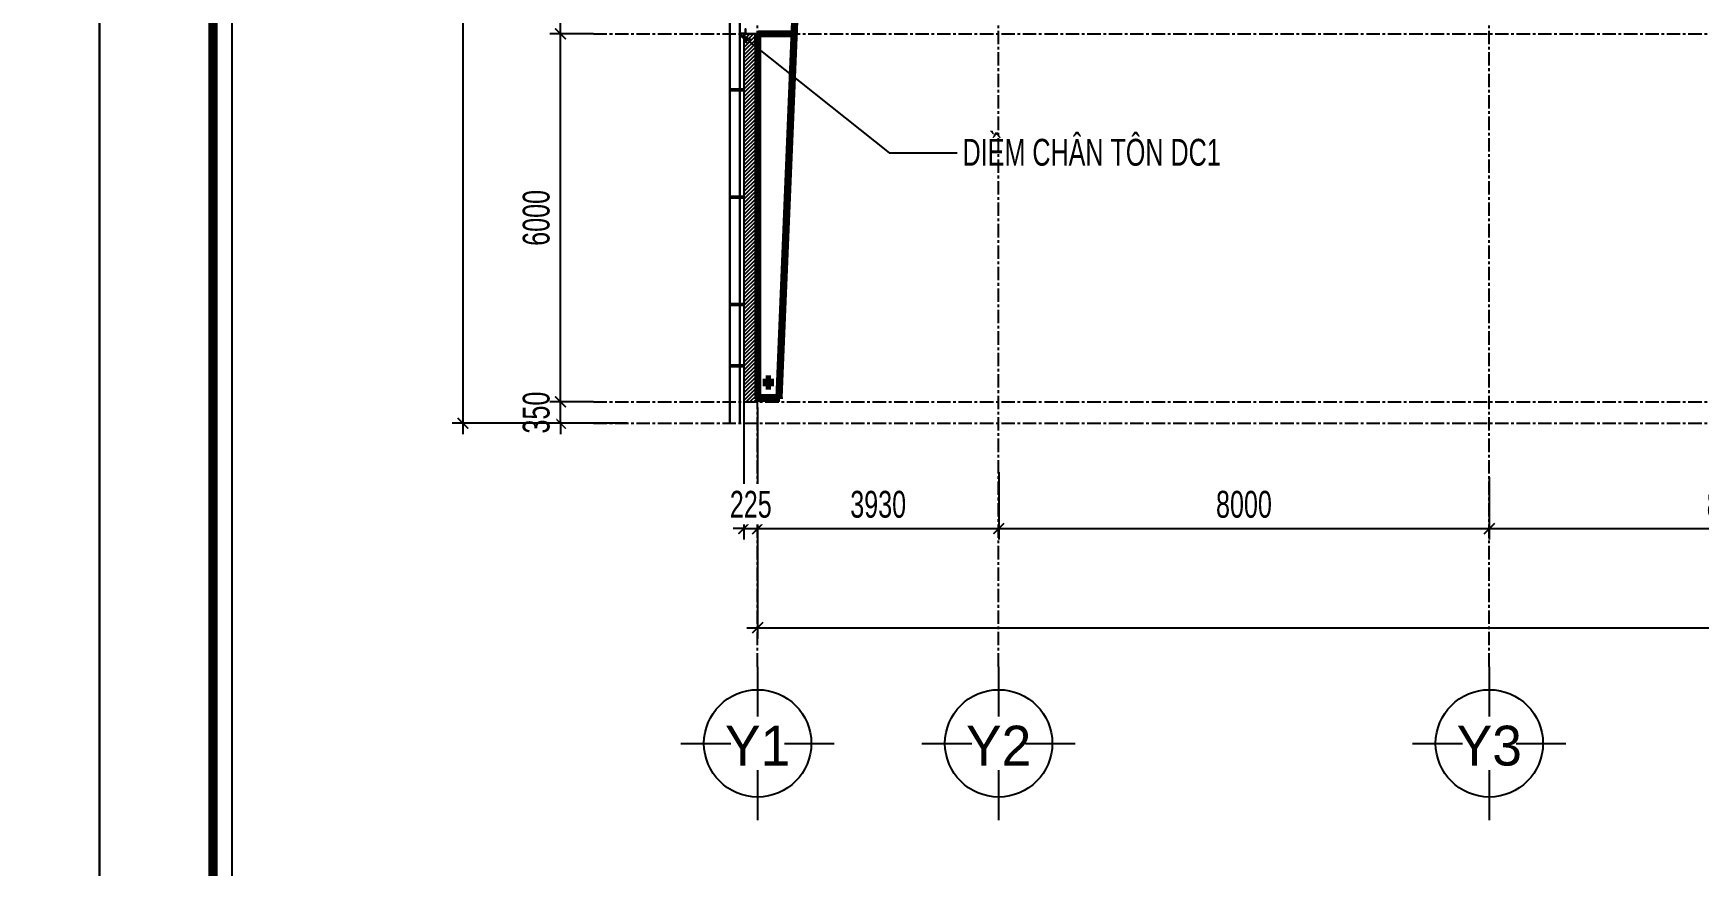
# Model space of a CAD drawing. Header units: inches. Extents: x 2 to 32666, y -5537 to 22.
# Drawn here: x 13671.6 to 13826.8, y -3942.9 to -3865.4 of the extents above; entities that cross this region are included whole.
import ezdxf
from ezdxf.enums import TextEntityAlignment as Align

# ---------------------------------------------------------------- set-up
doc = ezdxf.new("R2010")
doc.units = ezdxf.units.IN
doc.header["$MEASUREMENT"] = 0
doc.linetypes.add('CENTER', pattern=[2, 1.25, -0.25, 0.25, -0.25])
doc.layers.get('Defpoints').update_dxf_attribs({"lineweight": 9})
for name, color, linetype in [('1', 1, 'Continuous'), ('2', 2, 'Continuous'), ('3', 3, 'Continuous'), ('4', 4, 'Continuous'), ('6', 6, 'Continuous'), ('7', 7, 'Continuous'), ('9', 9, 'Continuous'), ('BAO KHUNG', 31, 'Continuous'), ('DIM', 8, 'Continuous'), ('Kyhieu', 7, 'Continuous'), ('NET IN', 3, 'Continuous'), ('Tim truc', 8, 'Continuous')]:
    doc.layers.add(name, color=color, linetype=linetype)
doc.layers.add('Cover text', color=7, linetype='Continuous', true_color=0x52370f)
doc.styles.add('AVO', font='VAVOB.TTF')
doc.styles.add('ST1', font='vnshx.shx', dxfattribs={"width": 0.7})
doc.styles.add('ST1H', font='vnshxh.shx', dxfattribs={"width": 0.7})
doc.styles.add('TIEU DE', font='Vharialn.ttf')
doc.dimstyles.new('175', dxfattribs={"dimtxt": 2.5, "dimasz": 1, "dimexe": 1, "dimexo": 0, "dimgap": 1, "dimtad": 1, "dimdec": 0, "dimlfac": 175, "dimzin": 0, "dimdsep": 46, "dimtxsty": 'ST1', "dimblk1": 'ARCHTICK', "dimblk2": 'ARCHTICK', "dimsah": 1, "dimcen": 1, "dimdle": 1, "dimclrd": 8, "dimclre": 8, "dimclrt": 3, "dimadec": 0, "dimazin": 0, "dimtfac": 1, "dimtdec": 0, "dimtix": 1, "dimtmove": 1, "dimatfit": 3, "dimldrblk": 'DOTSMALL', "dimfxl": 0, "dimtfill": 1, "dimtolj": 1, "dimtzin": 0, "dimlwd": -1, "dimlwe": -1, "dimarcsym": 0})

# ---------------------------------------------------------------- blocks, each defined once
blk = doc.blocks.new('kt kien truc 1')
at = {"layer": '2', "color": 157, "linetype": 'Continuous'}
blk.add_lwpolyline([(0, 420), (594, 420), (594, 0), (0, 0)], close=True, dxfattribs=at)
at = {"layer": '7', "color": 147, "linetype": 'Continuous'}
blk.add_lwpolyline([(12.33, 57.61), (581.67, 57.61), (581.67, 409.19), (12.33, 409.19)], close=True, dxfattribs=at)
at = {"layer": 'BAO KHUNG', "color": 167, "linetype": 'Continuous', "const_width": 0.871}
blk.add_lwpolyline([(10.59, 9.07), (583.41, 9.07), (583.41, 410.93), (10.59, 410.93)], close=True, dxfattribs=at)
at = {"layer": 'Cover text', "ltscale": 0.5, "style": 'TIEU DE'}
for tag, p in [('TENBANVE', (45.93, 14.6)), ('STT', (555.05, 15.58))]:
    blk.add_attdef(tag, text='', height=2, dxfattribs=at).set_placement(p, align=Align.MIDDLE_CENTER)
blk = doc.blocks.new('TRUCVP')
at = {"layer": 'Kyhieu', "color": 1, "linetype": 'Continuous'}
for points in [[(0, 17.5), (0, 50)], [(-50, 0), (-17.5, 0)], [(17.5, 0), (50, 0)], [(0, -50), (0, -17.5)]]:
    blk.add_lwpolyline(points, dxfattribs=at)
at = {"layer": 'Kyhieu', "color": 40, "linetype": 'Continuous'}
blk.add_circle((0, 0), 35, dxfattribs=at)
blk = doc.blocks.new('_ArchTick')
at = {"color": 0, "linetype": 'ByBlock', "const_width": 0.15}
blk.add_lwpolyline([(-0.5, -0.5), (0.5, 0.5)], dxfattribs=at)
blk = doc.blocks.new('*D6287')
at = {"layer": 'Defpoints', "color": 0, "transparency": 16777216}
for p in [(13739.09, -3906.24), (13761.55, -3906.24), (13761.55, -3911.51)]:
    blk.add_point(p, dxfattribs=at)
at = {"layer": 'DIM', "color": 8, "linetype": 'Continuous', "transparency": 16777216}
for p, q in [((13739.09, -3906.24), (13739.09, -3912.51)), ((13761.55, -3906.24), (13761.55, -3912.51)), ((13738.09, -3911.51), (13762.55, -3911.51))]:
    blk.add_line(p, q, dxfattribs=at)
at = {"layer": 'DIM', "color": 8, "transparency": 16777216, "rotation": 180}
blk.add_blockref('_ArchTick', (13739.09, -3911.51), dxfattribs=at)
at = {"layer": 'DIM', "color": 8, "transparency": 16777216}
blk.add_blockref('_ArchTick', (13761.55, -3911.51), dxfattribs=at)
at = {"layer": 'DIM', "color": 3, "transparency": 16777216, "insert": (13750.32, -3909.26), "char_height": 2.5, "attachment_point": 5, "style": 'ST1', "bg_fill": 3, "box_fill_scale": 1.25, "bg_fill_color": 256, "bg_fill_true_color": 13158600, "bg_fill_transparency": 0}
blk.add_mtext('\\A1;3930', dxfattribs=at)
blk = doc.blocks.new('_DotSmall')
at = {"color": 0, "linetype": 'ByBlock', "const_width": 0.5}
blk.add_lwpolyline([(-0.0625, 0, 1), (0.0625, 0, 1)], format="xyb", close=True, dxfattribs=at)
blk = doc.blocks.new('*D6288')
at = {"layer": 'Defpoints', "color": 0, "transparency": 16777216}
for p in [(13761.55, -3906.24), (13807.26, -3906.72), (13807.26, -3911.51)]:
    blk.add_point(p, dxfattribs=at)
at = {"layer": 'DIM', "color": 8, "linetype": 'Continuous', "transparency": 16777216}
for p, q in [((13761.55, -3906.24), (13761.55, -3912.51)), ((13807.26, -3906.72), (13807.26, -3912.51)), ((13760.55, -3911.51), (13808.26, -3911.51))]:
    blk.add_line(p, q, dxfattribs=at)
at = {"layer": 'DIM', "color": 8, "transparency": 16777216, "rotation": 180}
blk.add_blockref('_ArchTick', (13761.55, -3911.51), dxfattribs=at)
at = {"layer": 'DIM', "color": 8, "transparency": 16777216}
blk.add_blockref('_ArchTick', (13807.26, -3911.51), dxfattribs=at)
at = {"layer": 'DIM', "color": 3, "transparency": 16777216, "insert": (13784.4, -3909.26), "char_height": 2.5, "attachment_point": 5, "style": 'ST1', "bg_fill": 3, "box_fill_scale": 1.25, "bg_fill_color": 256, "bg_fill_true_color": 13158600, "bg_fill_transparency": 0}
blk.add_mtext('\\A1;8000', dxfattribs=at)
blk = doc.blocks.new('*D6289')
at = {"layer": 'Defpoints', "color": 0, "transparency": 16777216}
for p in [(13807.26, -3906.72), (13852.97, -3906.72), (13852.97, -3911.51)]:
    blk.add_point(p, dxfattribs=at)
at = {"layer": 'DIM', "color": 8, "linetype": 'Continuous', "transparency": 16777216}
for p, q in [((13807.26, -3906.72), (13807.26, -3912.51)), ((13852.97, -3906.72), (13852.97, -3912.51)), ((13806.26, -3911.51), (13853.97, -3911.51))]:
    blk.add_line(p, q, dxfattribs=at)
at = {"layer": 'DIM', "color": 8, "transparency": 16777216, "rotation": 180}
blk.add_blockref('_ArchTick', (13807.26, -3911.51), dxfattribs=at)
at = {"layer": 'DIM', "color": 8, "transparency": 16777216}
blk.add_blockref('_ArchTick', (13852.97, -3911.51), dxfattribs=at)
at = {"layer": 'DIM', "color": 3, "transparency": 16777216, "insert": (13830.12, -3909.26), "char_height": 2.5, "attachment_point": 5, "style": 'ST1', "bg_fill": 3, "box_fill_scale": 1.25, "bg_fill_color": 256, "bg_fill_true_color": 13158600, "bg_fill_transparency": 0}
blk.add_mtext('\\A1;8000', dxfattribs=at)
blk = doc.blocks.new('*D6423')
at = {"layer": '1', "color": 8, "linetype": 'Continuous', "transparency": 16777216}
for p, q in [((13720.72, -3899.7), (13720.72, -3898.7)), ((13723.8, -3899.7), (13719.72, -3899.7)), ((13720.72, -3901.7), (13720.72, -3899.7)), ((13723.8, -3901.7), (13719.72, -3901.7)), ((13720.72, -3901.7), (13720.72, -3902.7))]:
    blk.add_line(p, q, dxfattribs=at)
at = {"layer": 'Defpoints', "color": 0, "transparency": 16777216}
for p in [(13723.8, -3899.7), (13723.8, -3901.7)]:
    blk.add_point(p, dxfattribs=at)
at = {"layer": '1', "color": 8, "transparency": 16777216}
for p, rotation in [((13720.72, -3899.7), 270), ((13720.72, -3901.7), 90)]:
    blk.add_blockref('_ArchTick', p, dxfattribs=dict(at, rotation=rotation))
at = {"layer": '1', "color": 3, "transparency": 16777216, "insert": (13718.47, -3900.7), "char_height": 2.5, "attachment_point": 5, "rotation": 90, "style": 'ST1', "bg_fill": 3, "box_fill_scale": 1.25, "bg_fill_color": 256, "bg_fill_true_color": 13158600, "bg_fill_transparency": 0}
blk.add_mtext('\\A1;350', dxfattribs=at)
at = {"layer": 'Defpoints', "color": 0, "transparency": 16777216}
blk.add_point((13720.72, -3899.7), dxfattribs=at)
blk = doc.blocks.new('*D6424')
at = {"layer": '1', "color": 8, "linetype": 'Continuous', "transparency": 16777216}
for p, q in [((13720.72, -3900.7), (13720.72, -3864.42)), ((13723.8, -3865.42), (13719.72, -3865.42)), ((13723.8, -3899.7), (13719.72, -3899.7))]:
    blk.add_line(p, q, dxfattribs=at)
at = {"layer": 'Defpoints', "color": 0, "transparency": 16777216}
for p in [(13720.72, -3865.42), (13723.8, -3865.42), (13723.8, -3899.7)]:
    blk.add_point(p, dxfattribs=at)
at = {"layer": '1', "color": 8, "transparency": 16777216}
for p, rotation in [((13720.72, -3865.42), 90), ((13720.72, -3899.7), 270)]:
    blk.add_blockref('_ArchTick', p, dxfattribs=dict(at, rotation=rotation))
at = {"layer": '1', "color": 3, "transparency": 16777216, "insert": (13718.47, -3882.56), "char_height": 2.5, "attachment_point": 5, "rotation": 90, "style": 'ST1', "bg_fill": 3, "box_fill_scale": 1.25, "bg_fill_color": 256, "bg_fill_true_color": 13158600, "bg_fill_transparency": 0}
blk.add_mtext('\\A1;6000', dxfattribs=at)
blk = doc.blocks.new('*D6425')
at = {"layer": '1', "color": 8, "linetype": 'Continuous', "transparency": 16777216}
for p, q in [((13720.72, -3866.42), (13720.72, -3847.27)), ((13725.8, -3848.27), (13719.72, -3848.27)), ((13723.8, -3865.42), (13719.72, -3865.42))]:
    blk.add_line(p, q, dxfattribs=at)
at = {"layer": 'Defpoints', "color": 0, "transparency": 16777216}
for p in [(13720.72, -3848.27), (13725.8, -3848.27), (13723.8, -3865.42)]:
    blk.add_point(p, dxfattribs=at)
at = {"layer": '1', "color": 8, "transparency": 16777216}
for p, rotation in [((13720.72, -3848.27), 90), ((13720.72, -3865.42), 270)]:
    blk.add_blockref('_ArchTick', p, dxfattribs=dict(at, rotation=rotation))
at = {"layer": '1', "color": 3, "transparency": 16777216, "insert": (13718.47, -3856.84), "char_height": 2.5, "attachment_point": 5, "rotation": 90, "style": 'ST1', "bg_fill": 3, "box_fill_scale": 1.25, "bg_fill_color": 256, "bg_fill_true_color": 13158600, "bg_fill_transparency": 0}
blk.add_mtext('\\A1;3000', dxfattribs=at)
blk = doc.blocks.new('*D6428')
at = {"layer": '1', "color": 8, "linetype": 'Continuous', "transparency": 16777216}
for p, q in [((13711.63, -3792.99), (13711.63, -3902.7)), ((13726.94, -3793.99), (13710.63, -3793.99)), ((13726.94, -3901.7), (13710.63, -3901.7))]:
    blk.add_line(p, q, dxfattribs=at)
at = {"layer": 'Defpoints', "color": 0, "transparency": 16777216}
for p in [(13726.94, -3793.99), (13711.63, -3901.7), (13726.94, -3901.7)]:
    blk.add_point(p, dxfattribs=at)
at = {"layer": '1', "color": 8, "transparency": 16777216}
for p, rotation in [((13711.63, -3793.99), 90), ((13711.63, -3901.7), 270)]:
    blk.add_blockref('_ArchTick', p, dxfattribs=dict(at, rotation=rotation))
at = {"layer": '1', "color": 3, "transparency": 16777216, "insert": (13709.38, -3847.84), "char_height": 2.5, "attachment_point": 5, "rotation": 90, "style": 'ST1', "bg_fill": 3, "box_fill_scale": 1.25, "bg_fill_color": 256, "bg_fill_true_color": 13158600, "bg_fill_transparency": 0}
blk.add_mtext('\\A1;18850', dxfattribs=at)
blk = doc.blocks.new('*D6435')
at = {"layer": '1', "color": 8, "linetype": 'Continuous', "transparency": 16777216}
for p, q in [((13739.09, -3905.21), (13739.09, -3921.74)), ((14215.37, -3905.21), (14215.37, -3921.74)), ((13738.09, -3920.74), (14216.37, -3920.74))]:
    blk.add_line(p, q, dxfattribs=at)
at = {"layer": 'Defpoints', "color": 0, "transparency": 16777216}
for p in [(13739.09, -3905.21), (14215.37, -3905.21), (14215.37, -3920.74)]:
    blk.add_point(p, dxfattribs=at)
at = {"layer": '1', "color": 8, "transparency": 16777216, "rotation": 180}
blk.add_blockref('_ArchTick', (13739.09, -3920.74), dxfattribs=at)
at = {"layer": '1', "color": 8, "transparency": 16777216}
blk.add_blockref('_ArchTick', (14215.37, -3920.74), dxfattribs=at)
at = {"layer": '1', "color": 3, "transparency": 16777216, "insert": (13977.23, -3918.49), "char_height": 2.5, "attachment_point": 5, "style": 'ST1', "bg_fill": 3, "box_fill_scale": 1.25, "bg_fill_color": 256, "bg_fill_true_color": 13158600, "bg_fill_transparency": 0}
blk.add_mtext('\\A1;83350', dxfattribs=at)
blk = doc.blocks.new('*D6570')
at = {"layer": '1', "color": 8, "linetype": 'Continuous', "transparency": 16777216}
for p, q in [((13737.8, -3899.7), (13737.8, -3912.51)), ((13739.09, -3900.22), (13739.09, -3912.51)), ((13737.8, -3911.51), (13736.8, -3911.51)), ((13737.8, -3911.51), (13739.09, -3911.51)), ((13739.09, -3911.51), (13740.09, -3911.51))]:
    blk.add_line(p, q, dxfattribs=at)
at = {"layer": 'Defpoints', "color": 0, "transparency": 16777216}
for p in [(13737.8, -3899.7), (13739.09, -3900.22)]:
    blk.add_point(p, dxfattribs=at)
at = {"layer": '1', "color": 8, "transparency": 16777216}
blk.add_blockref('_ArchTick', (13737.8, -3911.51), dxfattribs=at)
at = {"layer": '1', "color": 8, "transparency": 16777216, "rotation": 180}
blk.add_blockref('_ArchTick', (13739.09, -3911.51), dxfattribs=at)
at = {"layer": '1', "color": 3, "transparency": 16777216, "insert": (13738.45, -3909.26), "char_height": 2.5, "attachment_point": 5, "style": 'ST1', "bg_fill": 3, "box_fill_scale": 1.25, "bg_fill_color": 256, "bg_fill_true_color": 13158600, "bg_fill_transparency": 0}
blk.add_mtext('\\A1;225', dxfattribs=at)
at = {"layer": 'Defpoints', "color": 0, "transparency": 16777216}
blk.add_point((13739.09, -3911.51), dxfattribs=at)

msp = doc.modelspace()

# ---------------------------------------------------------------- hatches: boundary and pattern name
at = {"layer": '2'}
for points in [[(13739.6886, -3899.3012), (13739.6886, -3899.4155), (13739.5172, -3899.4155), (13739.5172, -3899.3012)], [(13739.6886, -3899.3012), (13739.6886, -3899.4155), (13739.5172, -3899.4155), (13739.5172, -3899.3012)], [(13740.1744, -3899.3012), (13740.1744, -3899.4155), (13740.0029, -3899.4155), (13740.0029, -3899.3012)], [(13740.1744, -3899.3012), (13740.1744, -3899.4155), (13740.0029, -3899.4155), (13740.0029, -3899.3012)], [(13740.6601, -3899.3012), (13740.6601, -3899.4155), (13740.4886, -3899.4155), (13740.4886, -3899.3012)], [(13740.6601, -3899.3012), (13740.6601, -3899.4155), (13740.4886, -3899.4155), (13740.4886, -3899.3012)]]:
    msp.add_hatch(color=256, dxfattribs=at).paths.add_polyline_path(points, flags=17)
at = {"layer": '9'}
h = msp.add_hatch(dxfattribs=at)
h.set_pattern_fill('ANSI31', color=256, scale=2)
h.paths.add_polyline_path([(13737.8029, -3899.7012), (13739.0029, -3899.7012), (13739.0029, -3865.4155), (13737.8029, -3865.4155)])

# ---------------------------------------------------------------- linework, layer by layer
at = {"layer": '1'}
for points in [[(13737.8029, -3870.5837), (13736.4718, -3870.5837), (13736.4718, -3870.6987), (13737.8029, -3870.6987)], [(13737.8029, -3880.5837), (13736.4718, -3880.5837), (13736.4718, -3880.6987), (13737.8029, -3880.6987)], [(13737.8029, -3890.5837), (13736.4718, -3890.5837), (13736.4718, -3890.6987), (13737.8029, -3890.6987)], [(13737.8029, -3896.298), (13736.4718, -3896.298), (13736.4718, -3896.413), (13737.8029, -3896.413)]]:
    msp.add_lwpolyline(points, close=True, dxfattribs=at)
at = {"layer": '2', "lineweight": 100}
for p, q in [((13742.5082, -3864.2736), (13741.0316, -3899.2988)), ((13742.5653, -3864.276), (13741.0887, -3899.3012)), ((13739.0887, -3866.5583), (13739.0886, -3899.3012)), ((13739.0887, -3866.5583), (13739.0887, -3865.3269)), ((13739.0887, -3866.5583), (13739.1458, -3866.5583)), ((13739.1458, -3866.5583), (13739.0887, -3866.5583)), ((13739.1458, -3866.5583), (13739.1458, -3865.3269)), ((13739.1458, -3865.4298), (13739.1458, -3865.4012)), ((13742.4601, -3865.4012), (13739.1458, -3865.4012)), ((13742.4601, -3865.4298), (13739.1458, -3865.4298)), ((13739.1458, -3899.3012), (13739.1458, -3866.5583)), ((13742.4601, -3865.4298), (13742.4601, -3865.4012)), ((13739.8601, -3897.5565), (13739.8601, -3898.2423)), ((13740.3172, -3897.5565), (13739.8601, -3897.5565)), ((13739.9744, -3897.6708), (13739.9744, -3898.128)), ((13740.0086, -3897.6708), (13739.9744, -3897.6708)), ((13740.0086, -3898.128), (13740.0086, -3897.6708)), ((13740.1686, -3897.6708), (13740.1686, -3898.128)), ((13740.2029, -3897.6708), (13740.1686, -3897.6708)), ((13740.2029, -3898.128), (13740.2029, -3897.6708)), ((13740.3172, -3898.2423), (13740.3172, -3897.5565)), ((13739.8601, -3898.2423), (13740.3172, -3898.2423)), ((13740.0086, -3898.128), (13739.9744, -3898.128)), ((13740.0086, -3897.8194), (13740.0194, -3897.7794)), ((13740.0194, -3898.0194), (13740.0086, -3897.9794)), ((13740.0486, -3897.7501), (13740.0194, -3897.7794)), ((13740.0194, -3898.0194), (13740.0486, -3898.0487)), ((13740.1579, -3897.7794), (13740.1286, -3897.7501)), ((13740.1286, -3898.0487), (13740.1579, -3898.0194)), ((13740.1686, -3897.8194), (13740.1579, -3897.7794)), ((13740.1579, -3898.0194), (13740.1686, -3897.9794)), ((13740.2029, -3898.128), (13740.1686, -3898.128)), ((13741.1458, -3899.3012), (13739.0315, -3899.3012)), ((13739.0315, -3899.4155), (13739.0315, -3899.3012)), ((13741.1458, -3899.4155), (13739.0315, -3899.4155)), ((13741.0315, -3899.3012), (13741.0316, -3899.2988)), ((13741.0887, -3899.3012), (13741.0316, -3899.2988)), ((13741.1458, -3899.4155), (13741.1458, -3899.3012))]:
    msp.add_line(p, q, dxfattribs=at)
at = {"layer": '2', "lineweight": 0}
for p, q in [((13740.058, -3897.7216), (13740.0321, -3897.7389)), ((13740.0886, -3897.7155), (13740.058, -3897.7216)), ((13740.0886, -3897.7126), (13740.0886, -3898.0326)), ((13740.1193, -3897.7216), (13740.0886, -3897.7155)), ((13740.0886, -3897.7155), (13740.0886, -3897.7155)), ((13740.1452, -3897.7389), (13740.1193, -3897.7216)), ((13739.6029, -3899.5063), (13739.6029, -3899.1298)), ((13739.6029, -3899.5063), (13739.6029, -3899.1298)), ((13740.2486, -3897.8726), (13739.9286, -3897.8726)), ((13740.0147, -3897.7649), (13740.0086, -3897.7955)), ((13740.0086, -3897.7955), (13740.0086, -3897.9498)), ((13740.0086, -3897.9498), (13740.0147, -3897.9804)), ((13740.0321, -3897.7389), (13740.0147, -3897.7649)), ((13740.0147, -3897.9804), (13740.0321, -3898.0063)), ((13740.0321, -3898.0063), (13740.058, -3898.0237)), ((13740.058, -3898.0237), (13740.0886, -3898.0298)), ((13740.0886, -3898.0298), (13740.1193, -3898.0237)), ((13740.0886, -3898.0298), (13740.0886, -3898.0298)), ((13740.0886, -3899.5063), (13740.0886, -3899.1298)), ((13740.0886, -3899.5063), (13740.0886, -3899.1298)), ((13740.1193, -3898.0237), (13740.1452, -3898.0063)), ((13740.1626, -3897.7649), (13740.1452, -3897.7389)), ((13740.1452, -3898.0063), (13740.1626, -3897.9804)), ((13740.1686, -3897.7955), (13740.1626, -3897.7649)), ((13740.1626, -3897.9804), (13740.1686, -3897.9498)), ((13740.1686, -3897.9498), (13740.1686, -3897.7955)), ((13740.5744, -3899.5063), (13740.5744, -3899.1298)), ((13740.5744, -3899.5063), (13740.5744, -3899.1298)), ((13739.5172, -3899.4155), (13739.5172, -3899.3012)), ((13739.5172, -3899.4155), (13739.5172, -3899.3012)), ((13739.6886, -3899.4155), (13739.6886, -3899.3012)), ((13739.6886, -3899.4155), (13739.6886, -3899.3012)), ((13740.0029, -3899.4155), (13740.0029, -3899.3012)), ((13740.0029, -3899.4155), (13740.0029, -3899.3012)), ((13740.1744, -3899.4155), (13740.1744, -3899.3012)), ((13740.1744, -3899.4155), (13740.1744, -3899.3012)), ((13740.4886, -3899.4155), (13740.4886, -3899.3012)), ((13740.4886, -3899.4155), (13740.4886, -3899.3012)), ((13740.6601, -3899.4155), (13740.6601, -3899.3012)), ((13740.6601, -3899.4155), (13740.6601, -3899.3012))]:
    msp.add_line(p, q, dxfattribs=at)
at = {"layer": '2', "lineweight": 100}
for centre, start, end in [((13740.0886, -3897.8194), 59.999994, 119.999994), ((13740.0886, -3897.9794), 239.999994, 299.999994)]:
    msp.add_arc(centre, 0.08, start, end, dxfattribs=at)
at = {"layer": '4'}
for p, q in [((13736.4718, -3821.1815), (13736.4718, -3901.7012)), ((13736.4889, -3821.1748), (13736.4889, -3901.7012)), ((13737.4147, -3820.7872), (13737.4147, -3901.7012)), ((13737.4318, -3820.7801), (13737.4318, -3901.7012))]:
    msp.add_line(p, q, dxfattribs=at)
at = {"layer": '6'}
msp.add_lwpolyline([(13737.6829, -3865.5411), (13737.6829, -3865.6554), (13737.5115, -3865.6554), (13737.5115, -3865.3697), (13737.9687, -3865.3485), (13737.9687, -3864.9485), (13737.9744, -3864.9485), (13737.9744, -3865.354), (13737.5172, -3865.3751), (13737.5172, -3865.6497), (13737.6772, -3865.6497), (13737.6772, -3865.5411)], close=True, dxfattribs=at)
at = {"layer": '9'}
msp.add_lwpolyline([(13737.8029, -3899.7012), (13739.0029, -3899.7012), (13739.0029, -3865.4155), (13737.8029, -3865.4155)], close=True, dxfattribs=at)
at = {"layer": 'NET IN'}
for points in [[(13083.7695, -3704.5249), (13677.7695, -3704.5249), (13677.7695, -4124.5249), (13083.7695, -4124.5249)], [(13677.7695, -3704.5249), (14271.7695, -3704.5249), (14271.7695, -4124.5249), (13677.7695, -4124.5249)]]:
    msp.add_lwpolyline(points, close=True, dxfattribs=at)
at = {"layer": 'Tim truc', "linetype": 'CENTER'}
for p, q in [((13739.0887, -3924.3761), (13739.0887, -3793.9869)), ((13761.5458, -3924.3761), (13761.5458, -3793.9869)), ((13807.2601, -3924.3761), (13807.2601, -3793.9869)), ((13723.8029, -3865.4155), (14224.8224, -3865.4155)), ((13723.8029, -3899.7012), (14224.8224, -3899.7012)), ((13723.8029, -3901.7012), (14224.8224, -3901.7012))]:
    msp.add_line(p, q, dxfattribs=at)

# ---------------------------------------------------------------- block references
at = {"layer": '3'}
for p in [(13083.7695, -4124.5249), (13677.7695, -4124.5249)]:
    msp.add_blockref('kt kien truc 1', p, dxfattribs=at)
at = {"layer": 'Kyhieu', "ltscale": 10, "xscale": 0.1428571428571428, "yscale": 0.1428571428571428, "zscale": 0.1428571428571428, "rotation": 270}
for p in [(13739.0887, -3931.5189), (13761.5458, -3931.5189), (13807.2601, -3931.5189)]:
    msp.add_blockref('TRUCVP', p, dxfattribs=at)

# ---------------------------------------------------------------- texts
at = {"layer": '3', "style": 'ST1H', "width": 0.7}
msp.add_text('diÒm ch©n t«n dc1', height=2.5, dxfattribs=at).set_placement((13758.1856, -3877.6975))
at = {"layer": 'Kyhieu', "color": 3, "ltscale": 10, "style": 'AVO'}
for s, p in [('Y1', (13739.0887, -3931.7298)), ('Y2', (13761.5458, -3931.7298)), ('Y3', (13807.2601, -3931.7298))]:
    msp.add_text(s, height=3.71429, dxfattribs=at).set_placement(p, align=Align.MIDDLE_CENTER)

# ---------------------------------------------------------------- leaders
at = {"layer": '1'}
msp.add_leader([(13737.5172, -3865.5124), (13751.3464, -3876.4863), (13757.675, -3876.4863)], dimstyle='175', override={"dimgap": 1, "dimtad": 0, "dimldrblk": 'Open30'}, dxfattribs=at)

# ---------------------------------------------------------------- next in the draw order: dimensions: what is measured, and where the dimension line sits
dim = msp.add_linear_dim(base=(13720.7218, -3899.7012), p1=(13723.8029, -3901.7012), p2=(13723.8029, -3899.7012), angle=90, dimstyle='175', dxfattribs=at)
dim.commit()
dim.dimension.update_dxf_attribs({"geometry": '*D6423', "text_midpoint": (13718.4718, -3900.7012)})
at = {"layer": 'DIM'}
dim = msp.add_linear_dim(base=(13761.5458, -3911.5053), p1=(13739.0887, -3906.2366), p2=(13761.5458, -3906.2366), dimstyle='175', dxfattribs=at)
dim.commit()
dim.dimension.update_dxf_attribs({"geometry": '*D6287', "text_midpoint": (13750.3172, -3909.2553)})

# ---------------------------------------------------------------- next in the draw order: dimensions: what is measured, and where the dimension line sits
at = {"layer": '1'}
dim = msp.add_linear_dim(base=(13720.7218, -3865.4155), p1=(13723.8029, -3899.7012), p2=(13723.8029, -3865.4155), angle=90, dimstyle='175', dxfattribs=at)
dim.commit()
dim.dimension.update_dxf_attribs({"geometry": '*D6424', "text_midpoint": (13718.4718, -3882.5583)})
at = {"layer": 'DIM'}
dim = msp.add_linear_dim(base=(13807.2601, -3911.5053), p1=(13761.5458, -3906.2366), p2=(13807.2601, -3906.7204), dimstyle='175', dxfattribs=at)
dim.commit()
dim.dimension.update_dxf_attribs({"geometry": '*D6288', "text_midpoint": (13784.4029, -3909.2553)})

# ---------------------------------------------------------------- next in the draw order: dimensions: what is measured, and where the dimension line sits
at = {"layer": '1'}
dim = msp.add_linear_dim(base=(13720.7218, -3848.2726), p1=(13723.8029, -3865.4155), p2=(13725.8, -3848.2726), angle=90, dimstyle='175', dxfattribs=at)
dim.commit()
dim.dimension.update_dxf_attribs({"geometry": '*D6425', "text_midpoint": (13718.4718, -3856.844)})
at = {"layer": 'DIM'}
dim = msp.add_linear_dim(base=(13852.9744, -3911.5053), p1=(13807.2601, -3906.7204), p2=(13852.9744, -3906.7204), dimstyle='175', dxfattribs=at)
dim.commit()
dim.dimension.update_dxf_attribs({"geometry": '*D6289', "text_midpoint": (13830.1172, -3909.2553)})

# ---------------------------------------------------------------- next in the draw order: dimensions: what is measured, and where the dimension line sits
at = {"layer": '1'}
dim = msp.add_linear_dim(base=(13711.6337, -3901.7012), p1=(13726.9396, -3793.9869), p2=(13726.9396, -3901.7012), angle=90, dimstyle='175', dxfattribs=at)
dim.commit()
dim.dimension.update_dxf_attribs({"geometry": '*D6428', "text_midpoint": (13709.3837, -3847.844)})
dim = msp.add_linear_dim(base=(14215.3744, -3920.7376), p1=(13739.0887, -3905.212), p2=(14215.3744, -3905.212), dimstyle='175', dxfattribs=at)
dim.commit()
dim.dimension.update_dxf_attribs({"geometry": '*D6435', "text_midpoint": (13977.2315, -3918.4876)})

# ---------------------------------------------------------------- next in the draw order: dimensions: what is measured, and where the dimension line sits
dim = msp.add_linear_dim(base=(13739.0887, -3911.5053), p1=(13737.8029, -3899.7012), p2=(13739.0887, -3900.2232), dimstyle='175', dxfattribs=at)
dim.commit()
dim.dimension.update_dxf_attribs({"geometry": '*D6570', "text_midpoint": (13738.4458, -3909.2553)})

doc.saveas('drawing.dxf')
